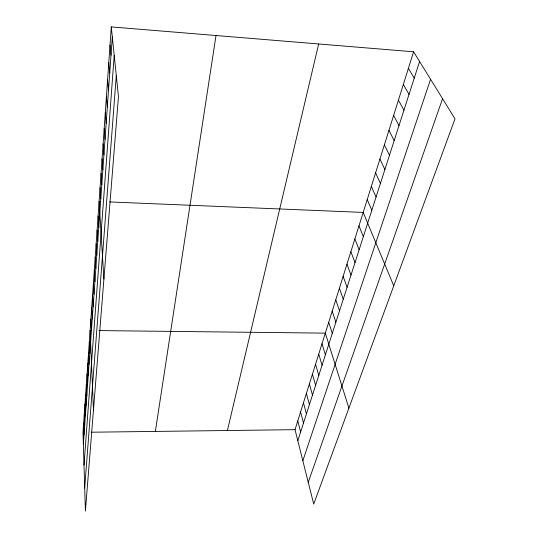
<?xml version="1.0" encoding="UTF-8"?>
<svg xmlns="http://www.w3.org/2000/svg" width="538" height="538" viewBox="0 0 538 538"><rect width="100%" height="100%" fill="white"/><g stroke="black" fill="none" stroke-linecap="round" stroke-linejoin="round"><path stroke-width="0.81" d="M111.279 26.9L83.007 432.317L85.401 511.1L118.461 96.558L111.279 26.9L413.594 51.789L454.993 118.817L313.715 504.066L295.026 429.674L413.594 51.789M83.363 444.011L112.308 36.9M84.002 465.175L114.204 55.293M84.695 487.959L116.295 75.535M155.361 431.415L216.007 35.521M227.406 430.514L318.671 43.975M297.81 440.75L419.579 61.487M302.84 460.77L430.555 79.254M308.24 482.277L442.572 98.71M91.164 432.216L295.026 429.674M91.716 330.507L90.108 330.487L93.464 409.996M98.938 330.588L325.315 333.13L348.893 408.134M100.727 201.575L99.1 201.508L103.901 279.074M109.658 201.938L363.19 212.423L393.749 285.819M408.403 68.333L414.226 78.171M403.345 84.439L409.008 94.406M398.423 100.135L403.937 110.216M393.628 115.421L398.988 125.623M388.947 130.331L394.172 140.626M384.388 144.863L389.472 155.253M379.942 159.04L384.892 169.517M375.598 172.873L380.427 183.431M371.361 186.377L376.069 197.002M367.232 199.551L371.819 210.244M358.98 225.839L363.345 236.646M354.878 238.926L359.122 249.78M350.87 251.69L355.013 262.598M346.956 264.158L350.991 275.106M343.136 276.33L347.077 287.312M339.411 288.22L343.251 299.229M335.766 299.834L339.512 310.87M332.202 311.186L335.86 322.242M328.718 322.282L332.289 333.358M321.986 343.742L325.396 354.838M318.731 354.118L322.06 365.228M315.544 364.273L318.799 375.389M312.423 374.213L315.604 385.329M309.37 383.944L312.477 395.06M306.384 393.473L309.424 404.583M303.459 402.801L306.425 413.91M300.587 411.94L303.493 423.043M297.776 420.898L300.621 431.987M110.014 45.037L111.01 55.212M108.784 62.67L109.745 73.007M107.587 79.806L108.515 90.29M106.43 96.477L107.318 107.096M105.293 112.698L106.154 123.444M104.197 128.481L105.024 139.342M103.121 143.854L103.928 154.823M102.079 158.831L102.852 169.894M101.063 173.418L101.81 184.568M100.068 187.641L100.794 198.865M98.098 215.933L98.77 227.298M97.116 229.982L97.768 241.414M96.161 243.674L96.793 255.16M95.233 257.016L95.838 268.549M94.325 270.029L94.91 281.603M93.437 282.719L94.009 294.326M92.576 295.1L93.121 306.741M91.736 307.178L92.26 318.846M90.909 318.973L91.42 330.662M89.321 341.738L89.799 353.459M88.555 352.726L89.019 364.455M87.808 363.466L88.252 375.201M87.075 373.964L87.506 385.706M86.362 384.233L86.779 395.968M85.663 394.273L86.067 406.002M84.977 404.092L85.367 415.82M84.305 413.702L84.681 425.423M83.652 423.11L84.015 434.818"/></g></svg>
